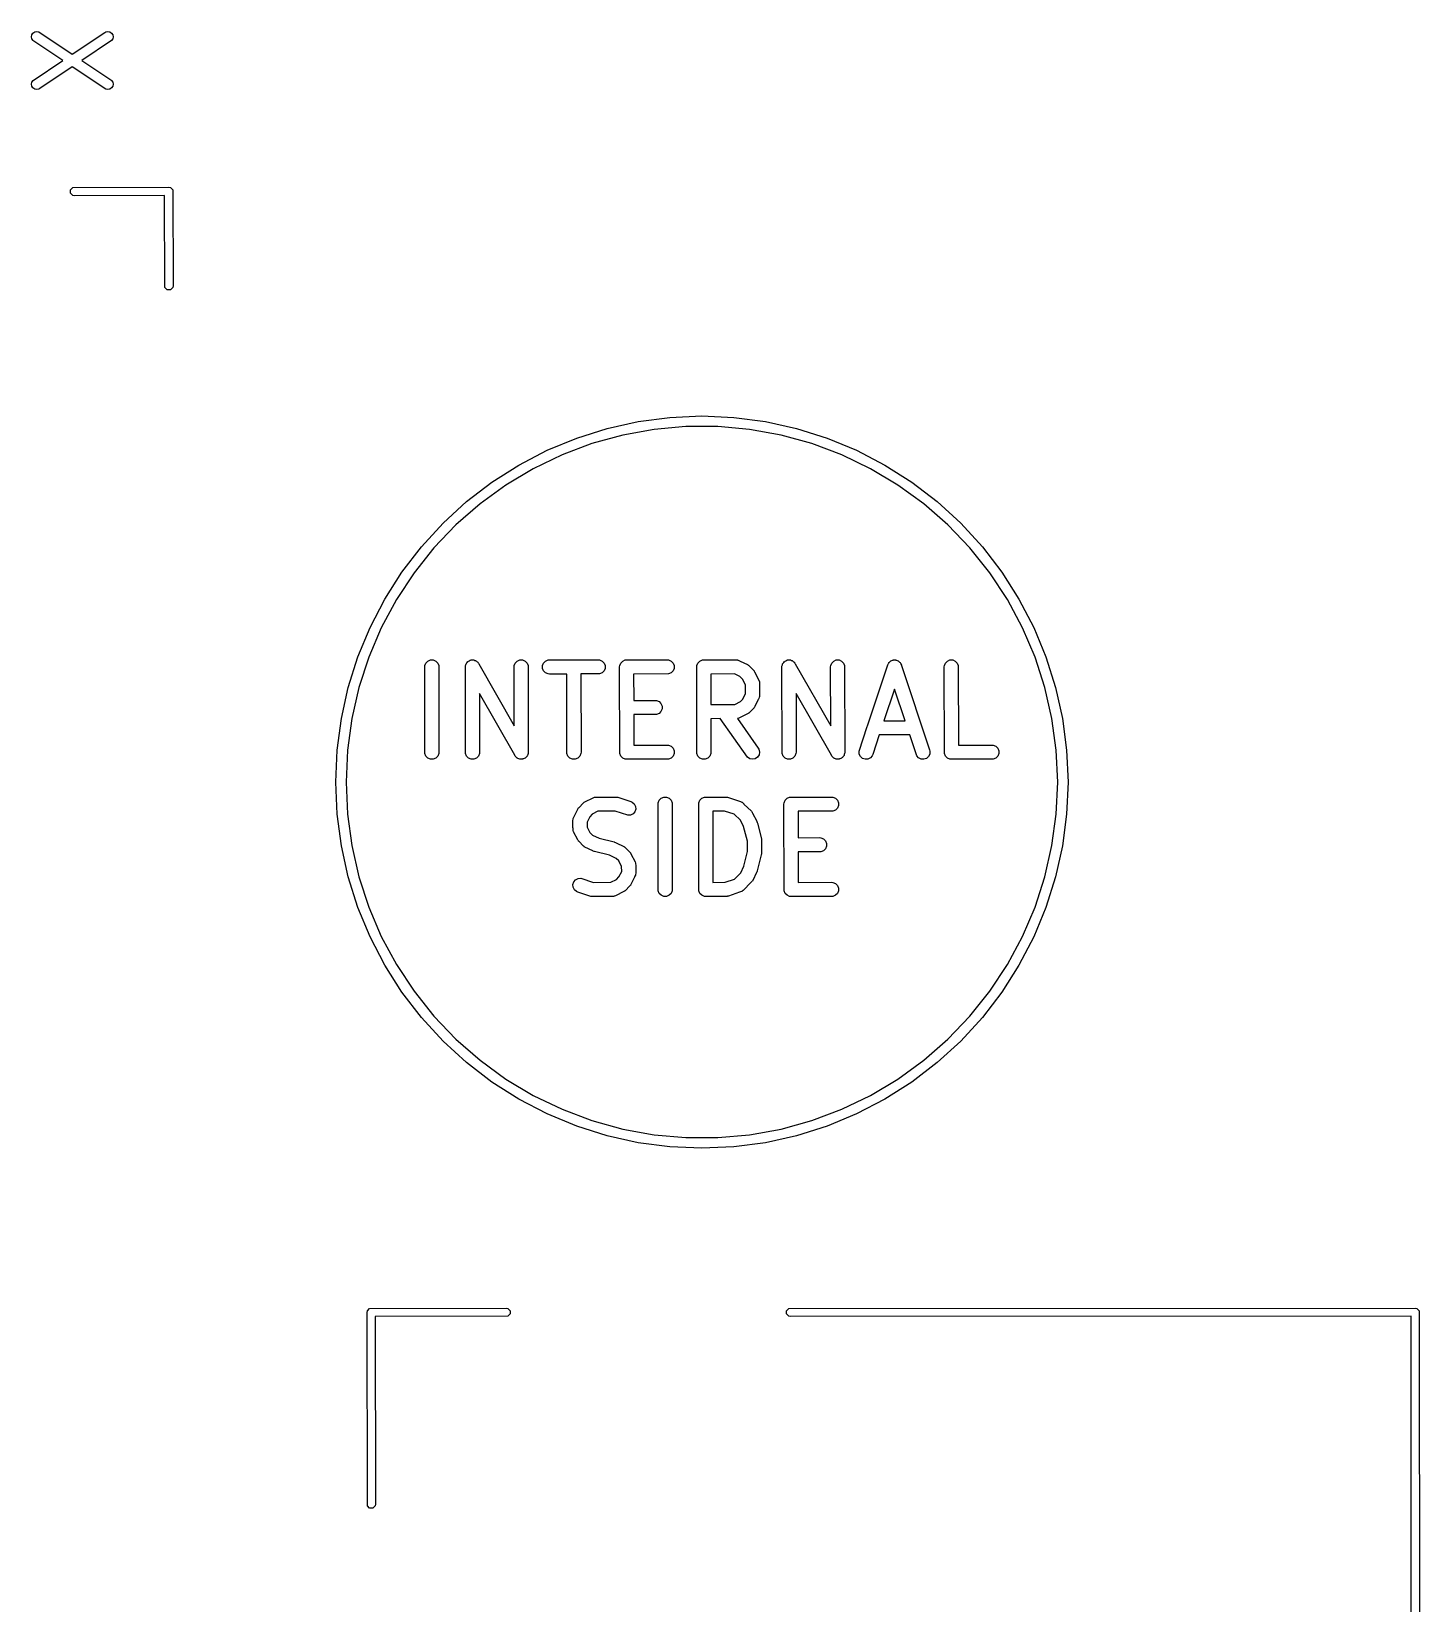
# Model space of a CAD drawing. Extents: x 91.3 to 133.3, y -96.3 to -50.
# Drawn here: x 113.76 to 133.31, y -73.16 to -51.03 of the extents above; entities that cross this region are included whole.
import ezdxf

# ---------------------------------------------------------------- set-up
doc = ezdxf.new("R2010")
doc.units = 0
doc.layers.add('BLACK', color=7, linetype='CONTINUOUS')

msp = doc.modelspace()

# ---------------------------------------------------------------- linework, layer by layer
at = {"layer": 'BLACK', "linetype": 'CONTINUOUS'}
for p, q in [((113.764819, -51.101745), (113.770498, -51.073037)), ((113.770558, -51.130439), (113.764819, -51.101745)), ((113.770498, -51.073037), (113.786731, -51.048688)), ((113.786731, -51.048688), (113.811046, -51.032405)), ((113.811046, -51.032405), (113.83974, -51.026666)), ((113.83974, -51.026666), (113.868448, -51.032345)), ((113.868448, -51.032345), (114.339713, -51.345715)), ((114.339713, -51.345715), (114.798216, -51.039262)), ((114.798216, -51.039262), (114.81119, -51.032345)), ((114.81119, -51.032345), (114.839898, -51.026666)), ((114.839898, -51.026666), (114.868592, -51.032405)), ((114.868592, -51.032405), (114.892907, -51.048688)), ((114.892907, -51.048688), (114.90914, -51.073037)), ((114.914819, -51.101745), (114.90908, -51.130439)), ((114.90914, -51.073037), (114.914819, -51.101745)), ((113.786841, -51.154754), (113.770558, -51.130439)), ((113.798217, -51.16407), (113.786841, -51.154754)), ((114.205894, -51.435157), (113.798217, -51.16407)), ((114.892797, -51.154754), (114.473743, -51.43484)), ((114.90908, -51.130439), (114.892797, -51.154754)), ((113.786841, -51.715244), (114.205894, -51.435157)), ((114.339924, -51.524282), (113.881421, -51.830736)), ((114.81119, -51.837653), (114.339924, -51.524282)), ((114.473743, -51.43484), (114.881421, -51.705928)), ((113.764819, -51.768253), (113.770558, -51.739559)), ((113.770498, -51.796961), (113.764819, -51.768253)), ((113.770558, -51.739559), (113.786841, -51.715244)), ((114.881421, -51.705928), (114.892797, -51.715244)), ((114.892797, -51.715244), (114.90908, -51.739559)), ((114.90908, -51.739559), (114.914819, -51.768253)), ((114.914819, -51.768253), (114.90914, -51.796961)), ((113.786731, -51.82131), (113.770498, -51.796961)), ((113.811046, -51.837593), (113.786731, -51.82131)), ((113.83974, -51.843332), (113.811046, -51.837593)), ((113.868448, -51.837653), (113.83974, -51.843332)), ((113.881421, -51.830736), (113.868448, -51.837653)), ((114.839898, -51.843332), (114.81119, -51.837653)), ((114.868592, -51.837593), (114.839898, -51.843332)), ((114.892907, -51.82131), (114.868592, -51.837593)), ((114.90914, -51.796961), (114.892907, -51.82131)), ((114.314567, -53.257039), (114.347039, -53.224567)), ((114.314567, -53.302961), (114.314567, -53.257039)), ((114.347039, -53.335433), (114.314567, -53.302961)), ((114.347039, -53.224567), (115.7, -53.22)), ((114.37, -53.34), (114.347039, -53.335433)), ((115.640188, -53.335712), (114.37, -53.34)), ((115.644567, -54.632961), (115.640188, -53.335712)), ((115.7, -53.22), (115.722961, -53.224567)), ((115.722961, -53.224567), (115.755433, -53.257039)), ((115.755433, -53.257039), (115.76, -54.61)), ((115.677039, -54.665433), (115.644567, -54.632961)), ((115.722961, -54.665433), (115.677039, -54.665433)), ((115.755433, -54.632961), (115.722961, -54.665433)), ((115.76, -54.61), (115.755433, -54.632961)), ((121.441886, -56.750885), (121.870788, -56.615652)), ((121.870788, -56.615652), (122.309844, -56.518316)), ((122.532485, -56.630297), (122.09016, -56.710567)), ((122.309844, -56.518316), (122.755712, -56.459616)), ((122.980225, -56.59), (122.532485, -56.630297)), ((122.755712, -56.459616), (123.205, -56.44)), ((123.429775, -56.59), (122.980225, -56.59)), ((123.205, -56.44), (123.654288, -56.459616)), ((123.877515, -56.630297), (123.429775, -56.59)), ((123.654288, -56.459616), (124.100156, -56.518316)), ((124.31984, -56.710567), (123.877515, -56.630297)), ((124.100156, -56.518316), (124.539212, -56.615652)), ((124.539212, -56.615652), (124.968114, -56.750885)), ((121.026403, -56.922983), (121.441886, -56.750885)), ((121.656811, -56.830164), (121.235927, -56.988124)), ((122.09016, -56.710567), (121.656811, -56.830164)), ((124.753189, -56.830164), (124.31984, -56.710567)), ((125.174073, -56.988124), (124.753189, -56.830164)), ((124.968114, -56.750885), (125.383597, -56.922983)), ((120.6275, -57.130639), (121.026403, -56.922983)), ((121.235927, -56.988124), (120.830897, -57.183177)), ((125.579103, -57.183177), (125.174073, -56.988124)), ((125.383597, -56.922983), (125.7825, -57.130639)), ((120.248213, -57.372271), (120.6275, -57.130639)), ((120.830897, -57.183177), (120.444981, -57.41375)), ((125.965019, -57.41375), (125.579103, -57.183177)), ((125.7825, -57.130639), (126.161787, -57.372271)), ((119.89143, -57.646041), (120.248213, -57.372271)), ((120.444981, -57.41375), (120.081288, -57.677989)), ((126.328712, -57.677989), (125.965019, -57.41375)), ((126.161787, -57.372271), (126.51857, -57.646041)), ((119.559865, -57.949865), (119.89143, -57.646041)), ((120.081288, -57.677989), (119.742745, -57.973765)), ((126.667255, -57.973765), (126.328712, -57.677989)), ((126.51857, -57.646041), (126.850135, -57.949865)), ((119.256041, -58.28143), (119.559865, -57.949865)), ((119.742745, -57.973765), (119.432078, -58.298697)), ((126.977922, -58.298697), (126.667255, -57.973765)), ((126.850135, -57.949865), (127.153959, -58.28143)), ((118.982271, -58.638213), (119.256041, -58.28143)), ((119.432078, -58.298697), (119.151788, -58.650169)), ((127.258212, -58.650169), (126.977922, -58.298697)), ((127.153959, -58.28143), (127.427729, -58.638213)), ((118.740639, -59.0175), (118.982271, -58.638213)), ((119.151788, -58.650169), (118.904133, -59.025352)), ((127.505867, -59.025352), (127.258212, -58.650169)), ((127.427729, -58.638213), (127.669361, -59.0175)), ((118.532983, -59.416403), (118.740639, -59.0175)), ((118.904133, -59.025352), (118.691105, -59.421223)), ((127.718895, -59.421223), (127.505867, -59.025352)), ((127.669361, -59.0175), (127.877017, -59.416403)), ((118.360885, -59.831886), (118.532983, -59.416403)), ((118.691105, -59.421223), (118.514421, -59.834596)), ((127.895579, -59.834596), (127.718895, -59.421223)), ((127.877017, -59.416403), (128.049115, -59.831886)), ((118.225652, -60.260788), (118.360885, -59.831886)), ((118.514421, -59.834596), (118.375503, -60.262143)), ((119.302857, -59.973776), (119.304778, -59.954267)), ((119.304778, -61.193285), (119.302857, -59.973776)), ((119.304778, -59.954267), (119.31971, -59.918219)), ((119.31971, -59.918219), (119.3473, -59.890629)), ((119.3473, -59.890629), (119.383348, -59.875697)), ((119.383348, -59.875697), (119.422366, -59.875697)), ((119.422366, -59.875697), (119.458414, -59.890629)), ((119.458414, -59.890629), (119.486004, -59.918219)), ((119.486004, -59.918219), (119.500936, -59.954267)), ((119.500936, -59.954267), (119.502857, -61.173776)), ((119.874286, -59.973776), (119.87478, -59.968758)), ((119.876207, -61.193285), (119.874286, -59.973776)), ((119.87453, -59.966791), (119.875224, -59.964244)), ((119.87478, -59.968758), (119.87453, -59.966791)), ((119.875224, -59.964244), (119.876207, -59.954267)), ((119.876207, -59.954267), (119.881298, -59.941976)), ((119.881298, -59.941976), (119.884797, -59.929148)), ((119.884797, -59.929148), (119.888699, -59.924109)), ((119.888699, -59.924109), (119.891139, -59.918219)), ((119.891139, -59.918219), (119.900544, -59.908813)), ((119.900544, -59.908813), (119.908687, -59.898299)), ((119.908687, -59.898299), (119.914221, -59.895136)), ((119.914221, -59.895136), (119.918729, -59.890629)), ((119.918729, -59.890629), (119.931014, -59.88554)), ((119.931014, -59.88554), (119.942564, -59.87894)), ((119.942564, -59.87894), (119.948888, -59.878136)), ((119.948888, -59.878136), (119.954777, -59.875697)), ((119.954777, -59.875697), (119.968078, -59.875697)), ((119.968078, -59.875697), (119.981271, -59.87402)), ((119.981271, -59.87402), (119.98742, -59.875697)), ((119.98742, -59.875697), (119.993795, -59.875697)), ((119.993795, -59.875697), (120.006085, -59.880788)), ((120.006085, -59.880788), (120.018914, -59.884287)), ((120.018914, -59.884287), (120.023952, -59.888189)), ((120.023952, -59.888189), (120.029843, -59.890629)), ((120.029843, -59.890629), (120.039248, -59.900034)), ((120.039248, -59.900034), (120.049763, -59.908177)), ((120.049763, -59.908177), (120.052949, -59.913735)), ((120.052949, -59.913735), (120.057433, -59.918219)), ((120.057433, -59.918219), (120.062417, -59.930251)), ((120.062417, -59.930251), (120.561302, -60.800529)), ((120.56, -59.973776), (120.561921, -59.954267)), ((120.561302, -60.800529), (120.56, -59.973776)), ((120.561921, -59.954267), (120.576853, -59.918219)), ((120.576853, -59.918219), (120.604443, -59.890629)), ((120.604443, -59.890629), (120.640491, -59.875697)), ((120.640491, -59.875697), (120.679509, -59.875697)), ((120.679509, -59.875697), (120.715557, -59.890629)), ((120.715557, -59.890629), (120.743147, -59.918219)), ((120.743147, -59.918219), (120.758079, -59.954267)), ((120.758079, -59.954267), (120.76, -61.173776)), ((120.961921, -59.954267), (120.976853, -59.918219)), ((120.961921, -59.993285), (120.961921, -59.954267)), ((120.976853, -59.918219), (121.004443, -59.890629)), ((121.004443, -59.890629), (121.040491, -59.875697)), ((121.040491, -59.875697), (121.745715, -59.873776)), ((121.745715, -59.873776), (121.765224, -59.875697)), ((121.765224, -59.875697), (121.801272, -59.890629)), ((121.801272, -59.890629), (121.828862, -59.918219)), ((121.828862, -59.918219), (121.843794, -59.954267)), ((121.843794, -59.954267), (121.843794, -59.993285)), ((122.045715, -59.973776), (122.047636, -59.954267)), ((122.047636, -61.193285), (122.045715, -59.973776)), ((122.047636, -59.954267), (122.062568, -59.918219)), ((122.062568, -59.918219), (122.090158, -59.890629)), ((122.090158, -59.890629), (122.126206, -59.875697)), ((122.126206, -59.875697), (122.717143, -59.873776)), ((122.717143, -59.873776), (122.736652, -59.875697)), ((122.736652, -59.875697), (122.7727, -59.890629)), ((122.7727, -59.890629), (122.80029, -59.918219)), ((122.80029, -59.918219), (122.815222, -59.954267)), ((122.815222, -59.954267), (122.815222, -59.993285)), ((123.131429, -59.973776), (123.13335, -59.954267)), ((123.13335, -61.193285), (123.131429, -59.973776)), ((123.13335, -59.954267), (123.148282, -59.918219)), ((123.148282, -59.918219), (123.175872, -59.890629)), ((123.175872, -59.890629), (123.21192, -59.875697)), ((123.21192, -59.875697), (123.688572, -59.873776)), ((123.688572, -59.873776), (123.708081, -59.875697)), ((123.708081, -59.875697), (123.711401, -59.877072)), ((123.711401, -59.877072), (123.714985, -59.877327)), ((123.714985, -59.877327), (123.732659, -59.885877)), ((123.732659, -59.885877), (123.744129, -59.890629)), ((123.744129, -59.890629), (123.745675, -59.892175)), ((123.745675, -59.892175), (123.847579, -59.941477)), ((123.847579, -59.941477), (123.855975, -59.946761)), ((123.855975, -59.946761), (123.858414, -59.947772)), ((123.858414, -59.947772), (123.859989, -59.949288)), ((123.859989, -59.949288), (123.864169, -59.951919)), ((123.864169, -59.951919), (123.87147, -59.960337)), ((123.87147, -59.960337), (123.93071, -60.017351)), ((124.331429, -59.973776), (124.331923, -59.968758)), ((124.33335, -61.193285), (124.331429, -59.973776)), ((124.331673, -59.966791), (124.332367, -59.964244)), ((124.331923, -59.968758), (124.331673, -59.966791)), ((124.332367, -59.964244), (124.33335, -59.954267)), ((124.33335, -59.954267), (124.338441, -59.941976)), ((124.338441, -59.941976), (124.34194, -59.929148)), ((124.34194, -59.929148), (124.345842, -59.924109)), ((124.345842, -59.924109), (124.348282, -59.918219)), ((124.348282, -59.918219), (124.357687, -59.908813)), ((124.357687, -59.908813), (124.36583, -59.898299)), ((124.36583, -59.898299), (124.371364, -59.895136)), ((124.371364, -59.895136), (124.375872, -59.890629)), ((124.375872, -59.890629), (124.388157, -59.88554)), ((124.388157, -59.88554), (124.399707, -59.87894)), ((124.399707, -59.87894), (124.406031, -59.878136)), ((124.406031, -59.878136), (124.41192, -59.875697)), ((124.41192, -59.875697), (124.425221, -59.875697)), ((124.425221, -59.875697), (124.438414, -59.87402)), ((124.438414, -59.87402), (124.444563, -59.875697)), ((124.444563, -59.875697), (124.450938, -59.875697)), ((124.450938, -59.875697), (124.463228, -59.880788)), ((124.463228, -59.880788), (124.476057, -59.884287)), ((124.476057, -59.884287), (124.481095, -59.888189)), ((124.481095, -59.888189), (124.486986, -59.890629)), ((124.486986, -59.890629), (124.496391, -59.900034)), ((124.496391, -59.900034), (124.506906, -59.908177)), ((124.506906, -59.908177), (124.510092, -59.913735)), ((124.510092, -59.913735), (124.514576, -59.918219)), ((124.514576, -59.918219), (124.51956, -59.930251)), ((124.51956, -59.930251), (125.018445, -60.800529)), ((125.017143, -59.973776), (125.019064, -59.954267)), ((125.018445, -60.800529), (125.017143, -59.973776)), ((125.019064, -59.954267), (125.033996, -59.918219)), ((125.033996, -59.918219), (125.061586, -59.890629)), ((125.061586, -59.890629), (125.097634, -59.875697)), ((125.097634, -59.875697), (125.136652, -59.875697)), ((125.136652, -59.875697), (125.1727, -59.890629)), ((125.1727, -59.890629), (125.20029, -59.918219)), ((125.20029, -59.918219), (125.215222, -59.954267)), ((125.215222, -59.954267), (125.217143, -61.173776)), ((125.536443, -60.803941), (125.822275, -59.942153)), ((125.822275, -59.942153), (125.830266, -59.924253)), ((125.830266, -59.924253), (125.834949, -59.918853)), ((125.834949, -59.918853), (125.838144, -59.912464)), ((125.838144, -59.912464), (125.847615, -59.904248)), ((125.847615, -59.904248), (125.855831, -59.894777)), ((125.855831, -59.894777), (125.86222, -59.891582)), ((125.86222, -59.891582), (125.86762, -59.886899)), ((125.86762, -59.886899), (125.879517, -59.882933)), ((125.879517, -59.882933), (125.89073, -59.877327)), ((125.89073, -59.877327), (125.897857, -59.87682)), ((125.897857, -59.87682), (125.904636, -59.874561)), ((125.904636, -59.874561), (125.917143, -59.875449)), ((125.917143, -59.875449), (125.92965, -59.874561)), ((125.92965, -59.874561), (125.936428, -59.87682)), ((125.936428, -59.87682), (125.943556, -59.877327)), ((125.943556, -59.877327), (125.954768, -59.882933)), ((125.954768, -59.882933), (125.966666, -59.886899)), ((125.966666, -59.886899), (125.972065, -59.891582)), ((125.972065, -59.891582), (125.978455, -59.894777)), ((125.978455, -59.894777), (125.986672, -59.904251)), ((125.986672, -59.904251), (125.996142, -59.912465)), ((125.996142, -59.912465), (125.999335, -59.918852)), ((125.999335, -59.918852), (126.00402, -59.924253)), ((126.00402, -59.924253), (126.008046, -59.936272)), ((126.008046, -59.936272), (126.013592, -59.947363)), ((126.013592, -59.947363), (126.014084, -59.954297)), ((126.014084, -59.954297), (126.412011, -61.142153)), ((126.617143, -59.973776), (126.619064, -59.954267)), ((126.619064, -61.193285), (126.617143, -59.973776)), ((126.619064, -59.954267), (126.633996, -59.918219)), ((126.633996, -59.918219), (126.661586, -59.890629)), ((126.661586, -59.890629), (126.697634, -59.875697)), ((126.697634, -59.875697), (126.736652, -59.875697)), ((126.736652, -59.875697), (126.7727, -59.890629)), ((126.7727, -59.890629), (126.80029, -59.918219)), ((126.80029, -59.918219), (126.815222, -59.954267)), ((126.815222, -59.954267), (126.816987, -61.075309)), ((128.034497, -60.262143), (127.895579, -59.834596)), ((128.049115, -59.831886), (128.184348, -60.260788)), ((120.976853, -60.029333), (120.961921, -59.993285)), ((121.004443, -60.056923), (120.976853, -60.029333)), ((121.040491, -60.071855), (121.004443, -60.056923)), ((121.06, -60.073776), (121.040491, -60.071855)), ((121.303013, -60.073114), (121.06, -60.073776)), ((121.304778, -61.193285), (121.303013, -60.073114)), ((121.765224, -60.071855), (121.501122, -60.072574)), ((121.501122, -60.072574), (121.502857, -61.173776)), ((121.801272, -60.056923), (121.765224, -60.071855)), ((121.828862, -60.029333), (121.801272, -60.056923)), ((121.843794, -59.993285), (121.828862, -60.029333)), ((122.736652, -60.071855), (122.243981, -60.073456)), ((122.243981, -60.073456), (122.244569, -60.446583)), ((122.7727, -60.056923), (122.736652, -60.071855)), ((122.80029, -60.029333), (122.7727, -60.056923)), ((122.815222, -59.993285), (122.80029, -60.029333)), ((123.662083, -60.07204), (123.329695, -60.073379)), ((123.329695, -60.073379), (123.330373, -60.503791)), ((123.741144, -60.110289), (123.662083, -60.07204)), ((123.776526, -60.144342), (123.741144, -60.110289)), ((123.817354, -60.223404), (123.776526, -60.144342)), ((123.93071, -60.017351), (123.937002, -60.025017)), ((123.937002, -60.025017), (123.939, -60.02675)), ((123.939, -60.02675), (123.939976, -60.028641)), ((123.939976, -60.028641), (123.943147, -60.032504)), ((123.943147, -60.032504), (123.94791, -60.044004)), ((123.94791, -60.044004), (124.006586, -60.157627)), ((124.006586, -60.157627), (124.013592, -60.175935)), ((124.013592, -60.175935), (124.013846, -60.179518)), ((124.013846, -60.179518), (124.015222, -60.182839)), ((124.015222, -60.182839), (124.015409, -60.201515)), ((124.015409, -60.201515), (124.016358, -60.214856)), ((118.128316, -60.699844), (118.225652, -60.260788)), ((118.375503, -60.262143), (118.275468, -60.700422)), ((120.571868, -61.2173), (120.072983, -60.347022)), ((120.072983, -60.347022), (120.074286, -61.173776)), ((123.780627, -60.426351), (123.818606, -60.347849)), ((123.818606, -60.347849), (123.817354, -60.223404)), ((124.00504, -60.417865), (124.00029, -60.429333)), ((124.013592, -60.400189), (124.00504, -60.417865)), ((124.013846, -60.396605), (124.013592, -60.400189)), ((124.015222, -60.393285), (124.013846, -60.396605)), ((124.017143, -60.373776), (124.015222, -60.393285)), ((124.016358, -60.214856), (124.015567, -60.217225)), ((124.015567, -60.217225), (124.017143, -60.373776)), ((125.029011, -61.2173), (124.530126, -60.347022)), ((124.530126, -60.347022), (124.531429, -61.173776)), ((125.916614, -60.287013), (125.768915, -60.732329)), ((126.06547, -60.731365), (125.916614, -60.287013)), ((128.134532, -60.700422), (128.034497, -60.262143)), ((128.184348, -60.260788), (128.281684, -60.699844)), ((122.244569, -60.446583), (122.545715, -60.445205)), ((122.565224, -60.643284), (122.244881, -60.64475)), ((122.244881, -60.64475), (122.245559, -61.075309)), ((122.545715, -60.445205), (122.565224, -60.447126)), ((122.565224, -60.447126), (122.601272, -60.462058)), ((122.601272, -60.628352), (122.565224, -60.643284)), ((122.601272, -60.462058), (122.628862, -60.489648)), ((122.628862, -60.600762), (122.601272, -60.628352)), ((122.628862, -60.489648), (122.643794, -60.525696)), ((122.643794, -60.564714), (122.628862, -60.600762)), ((122.643794, -60.525696), (122.643794, -60.564714)), ((123.330373, -60.503791), (123.511864, -60.50306)), ((123.511864, -60.50306), (123.514975, -60.502371)), ((123.514975, -60.502371), (123.518723, -60.503032)), ((123.518723, -60.503032), (123.667762, -60.502431)), ((123.667762, -60.502431), (123.746578, -60.46173)), ((123.846915, -60.633114), (123.733294, -60.691791)), ((123.746578, -60.46173), (123.780627, -60.426351)), ((123.858414, -60.628352), (123.846915, -60.633114)), ((123.862276, -60.625182), (123.858414, -60.628352)), ((123.864169, -60.624205), (123.862276, -60.625182)), ((123.865901, -60.622207), (123.864169, -60.624205)), ((123.873568, -60.615916), (123.865901, -60.622207)), ((123.930588, -60.556668), (123.873568, -60.615916)), ((123.939, -60.549374), (123.930588, -60.556668)), ((123.941628, -60.545197), (123.939, -60.549374)), ((123.943147, -60.54362), (123.941628, -60.545197)), ((123.944157, -60.541179), (123.943147, -60.54362)), ((123.949443, -60.532783), (123.944157, -60.541179)), ((123.998744, -60.430878), (123.949443, -60.532783)), ((124.00029, -60.429333), (123.998744, -60.430878)), ((118.069616, -61.145712), (118.128316, -60.699844)), ((118.275468, -60.700422), (118.215124, -61.145903)), ((123.464586, -60.701408), (123.330685, -60.701947)), ((123.330685, -60.701947), (123.331429, -61.173776)), ((123.847981, -61.246003), (123.464586, -60.701408)), ((123.708081, -60.700427), (123.706205, -60.700434)), ((123.706205, -60.700434), (123.999066, -61.11643)), ((123.711401, -60.699051), (123.708081, -60.700427)), ((123.714985, -60.698797), (123.711401, -60.699051)), ((123.733294, -60.691791), (123.714985, -60.698797)), ((125.417928, -61.161269), (125.53335, -60.813268)), ((125.53335, -60.81141), (125.536443, -60.803941)), ((125.53335, -60.813268), (125.53335, -60.81141)), ((125.768915, -60.732329), (126.06547, -60.731365)), ((128.194876, -61.145903), (128.134532, -60.700422)), ((128.281684, -60.699844), (128.340384, -61.145712)), ((122.245559, -61.075309), (122.717143, -61.073776)), ((122.717143, -61.073776), (122.736652, -61.075697)), ((122.736652, -61.075697), (122.7727, -61.090629)), ((125.703125, -60.930685), (125.612011, -61.205399)), ((126.131775, -60.929292), (125.703125, -60.930685)), ((126.230266, -61.223299), (126.131775, -60.929292)), ((126.816987, -61.075309), (127.288571, -61.073776)), ((127.288571, -61.073776), (127.30808, -61.075697)), ((127.30808, -61.075697), (127.344128, -61.090629)), ((118.05, -61.595), (118.069616, -61.145712)), ((118.215124, -61.145903), (118.194955, -61.595)), ((119.31971, -61.229333), (119.304778, -61.193285)), ((119.3473, -61.256923), (119.31971, -61.229333)), ((119.383348, -61.271855), (119.3473, -61.256923)), ((119.422366, -61.271855), (119.383348, -61.271855)), ((119.458414, -61.256923), (119.422366, -61.271855)), ((119.486004, -61.229333), (119.458414, -61.256923)), ((119.500936, -61.193285), (119.486004, -61.229333)), ((119.502857, -61.173776), (119.500936, -61.193285)), ((119.891139, -61.229333), (119.876207, -61.193285)), ((119.918729, -61.256923), (119.891139, -61.229333)), ((119.954777, -61.271855), (119.918729, -61.256923)), ((119.993795, -61.271855), (119.954777, -61.271855)), ((120.029843, -61.256923), (119.993795, -61.271855)), ((120.057433, -61.229333), (120.029843, -61.256923)), ((120.072365, -61.193285), (120.057433, -61.229333)), ((120.074286, -61.173776), (120.072365, -61.193285)), ((120.576853, -61.229333), (120.571868, -61.2173)), ((120.581336, -61.233816), (120.576853, -61.229333)), ((120.584523, -61.239375), (120.581336, -61.233816)), ((120.595037, -61.247517), (120.584523, -61.239375)), ((120.604443, -61.256923), (120.595037, -61.247517)), ((120.610333, -61.259362), (120.604443, -61.256923)), ((120.615372, -61.263265), (120.610333, -61.259362)), ((120.6282, -61.266763), (120.615372, -61.263265)), ((120.640491, -61.271855), (120.6282, -61.266763)), ((120.646866, -61.271855), (120.640491, -61.271855)), ((120.653015, -61.273532), (120.646866, -61.271855)), ((120.666206, -61.271855), (120.653015, -61.273532)), ((120.679509, -61.271855), (120.666206, -61.271855)), ((120.6854, -61.269414), (120.679509, -61.271855)), ((120.691722, -61.268611), (120.6854, -61.269414)), ((120.703267, -61.262013), (120.691722, -61.268611)), ((120.715557, -61.256923), (120.703267, -61.262013)), ((120.720064, -61.252415), (120.715557, -61.256923)), ((120.725599, -61.249253), (120.720064, -61.252415)), ((120.733741, -61.238738), (120.725599, -61.249253)), ((120.743147, -61.229333), (120.733741, -61.238738)), ((120.745586, -61.223442), (120.743147, -61.229333)), ((120.749489, -61.218404), (120.745586, -61.223442)), ((120.752987, -61.205576), (120.749489, -61.218404)), ((120.758079, -61.193285), (120.752987, -61.205576)), ((120.759061, -61.183305), (120.758079, -61.193285)), ((120.759756, -61.18076), (120.759061, -61.183305)), ((120.76, -61.173776), (120.759505, -61.178793)), ((120.759505, -61.178793), (120.759756, -61.18076)), ((121.31971, -61.229333), (121.304778, -61.193285)), ((121.3473, -61.256923), (121.31971, -61.229333)), ((121.383348, -61.271855), (121.3473, -61.256923)), ((121.422366, -61.271855), (121.383348, -61.271855)), ((121.458414, -61.256923), (121.422366, -61.271855)), ((121.486004, -61.229333), (121.458414, -61.256923)), ((121.500936, -61.193285), (121.486004, -61.229333)), ((121.502857, -61.173776), (121.500936, -61.193285)), ((122.062568, -61.229333), (122.047636, -61.193285)), ((122.090158, -61.256923), (122.062568, -61.229333)), ((122.126206, -61.271855), (122.090158, -61.256923)), ((122.145715, -61.273776), (122.126206, -61.271855)), ((122.736652, -61.271855), (122.145715, -61.273776)), ((122.7727, -61.256923), (122.736652, -61.271855)), ((122.7727, -61.090629), (122.80029, -61.118219)), ((122.80029, -61.229333), (122.7727, -61.256923)), ((122.80029, -61.118219), (122.815222, -61.154267)), ((122.815222, -61.193285), (122.80029, -61.229333)), ((122.815222, -61.154267), (122.815222, -61.193285)), ((123.148282, -61.229333), (123.13335, -61.193285)), ((123.175872, -61.256923), (123.148282, -61.229333)), ((123.21192, -61.271855), (123.175872, -61.256923)), ((123.250938, -61.271855), (123.21192, -61.271855)), ((123.286986, -61.256923), (123.250938, -61.271855)), ((123.314576, -61.229333), (123.286986, -61.256923)), ((123.329508, -61.193285), (123.314576, -61.229333)), ((123.331429, -61.173776), (123.329508, -61.193285)), ((123.880886, -61.266972), (123.847981, -61.246003)), ((123.919311, -61.273753), (123.880886, -61.266972)), ((123.957405, -61.265313), (123.919311, -61.273753)), ((123.98937, -61.242938), (123.957405, -61.265313)), ((124.010339, -61.210033), (123.98937, -61.242938)), ((123.999066, -61.11643), (124.00868, -61.133514)), ((124.00868, -61.133514), (124.01712, -61.171608)), ((124.01712, -61.171608), (124.010339, -61.210033)), ((124.348282, -61.229333), (124.33335, -61.193285)), ((124.375872, -61.256923), (124.348282, -61.229333)), ((124.41192, -61.271855), (124.375872, -61.256923)), ((124.450938, -61.271855), (124.41192, -61.271855)), ((124.486986, -61.256923), (124.450938, -61.271855)), ((124.514576, -61.229333), (124.486986, -61.256923)), ((124.529508, -61.193285), (124.514576, -61.229333)), ((124.531429, -61.173776), (124.529508, -61.193285)), ((125.033996, -61.229333), (125.029011, -61.2173)), ((125.038479, -61.233816), (125.033996, -61.229333)), ((125.041666, -61.239375), (125.038479, -61.233816)), ((125.05218, -61.247517), (125.041666, -61.239375)), ((125.061586, -61.256923), (125.05218, -61.247517)), ((125.067476, -61.259362), (125.061586, -61.256923)), ((125.072515, -61.263265), (125.067476, -61.259362)), ((125.085343, -61.266763), (125.072515, -61.263265)), ((125.097634, -61.271855), (125.085343, -61.266763)), ((125.104009, -61.271855), (125.097634, -61.271855)), ((125.110158, -61.273532), (125.104009, -61.271855)), ((125.123349, -61.271855), (125.110158, -61.273532)), ((125.136652, -61.271855), (125.123349, -61.271855)), ((125.142543, -61.269414), (125.136652, -61.271855)), ((125.148865, -61.268611), (125.142543, -61.269414)), ((125.16041, -61.262013), (125.148865, -61.268611)), ((125.1727, -61.256923), (125.16041, -61.262013)), ((125.177207, -61.252415), (125.1727, -61.256923)), ((125.182742, -61.249253), (125.177207, -61.252415)), ((125.190884, -61.238738), (125.182742, -61.249253)), ((125.20029, -61.229333), (125.190884, -61.238738)), ((125.202729, -61.223442), (125.20029, -61.229333)), ((125.206632, -61.218404), (125.202729, -61.223442)), ((125.21013, -61.205576), (125.206632, -61.218404)), ((125.215222, -61.193285), (125.21013, -61.205576)), ((125.216204, -61.183305), (125.215222, -61.193285)), ((125.216899, -61.18076), (125.216204, -61.183305)), ((125.217143, -61.173776), (125.216648, -61.178793)), ((125.216648, -61.178793), (125.216899, -61.18076)), ((125.420694, -61.200189), (125.417928, -61.161269)), ((125.438144, -61.235088), (125.420694, -61.200189)), ((125.46762, -61.260653), (125.438144, -61.235088)), ((125.504636, -61.272991), (125.46762, -61.260653)), ((125.543556, -61.270225), (125.504636, -61.272991)), ((125.578455, -61.252775), (125.543556, -61.270225)), ((125.60402, -61.223299), (125.578455, -61.252775)), ((125.612011, -61.205399), (125.60402, -61.223299)), ((126.255831, -61.252775), (126.230266, -61.223299)), ((126.29073, -61.270225), (126.255831, -61.252775)), ((126.32965, -61.272991), (126.29073, -61.270225)), ((126.366666, -61.260653), (126.32965, -61.272991)), ((126.396142, -61.235087), (126.366666, -61.260653)), ((126.413592, -61.200189), (126.396142, -61.235087)), ((126.412011, -61.142153), (126.416358, -61.161268)), ((126.416358, -61.161268), (126.413592, -61.200189)), ((126.633996, -61.229333), (126.619064, -61.193285)), ((126.661586, -61.256923), (126.633996, -61.229333)), ((126.697634, -61.271855), (126.661586, -61.256923)), ((126.717143, -61.273776), (126.697634, -61.271855)), ((127.30808, -61.271855), (126.717143, -61.273776)), ((127.344128, -61.256923), (127.30808, -61.271855)), ((127.344128, -61.090629), (127.371718, -61.118219)), ((127.371718, -61.229333), (127.344128, -61.256923)), ((127.371718, -61.118219), (127.38665, -61.154267)), ((127.38665, -61.193285), (127.371718, -61.229333)), ((127.38665, -61.154267), (127.38665, -61.193285)), ((128.215045, -61.595), (128.194876, -61.145903)), ((128.340384, -61.145712), (128.36, -61.595)), ((118.069616, -62.044288), (118.05, -61.595)), ((118.194955, -61.595), (118.215124, -62.044097)), ((128.194876, -62.044097), (128.215045, -61.595)), ((128.36, -61.595), (128.340384, -62.044288)), ((121.456271, -61.975272), (121.461557, -61.966873)), ((121.461557, -61.966873), (121.462567, -61.964437)), ((121.462567, -61.964437), (121.464082, -61.962862)), ((121.464082, -61.962862), (121.466714, -61.958682)), ((121.466714, -61.958682), (121.475131, -61.951382)), ((121.475131, -61.951382), (121.532146, -61.892141)), ((121.532146, -61.892141), (121.539812, -61.885848)), ((121.539812, -61.885848), (121.541545, -61.883851)), ((121.541545, -61.883851), (121.543436, -61.882874)), ((121.543436, -61.882874), (121.547299, -61.879704)), ((121.547299, -61.879704), (121.558798, -61.874941)), ((121.558798, -61.874941), (121.672421, -61.816265)), ((121.672421, -61.816265), (121.690729, -61.809259)), ((121.690729, -61.809259), (121.694312, -61.809004)), ((121.694312, -61.809004), (121.697633, -61.807629)), ((121.697633, -61.807629), (121.715222, -61.807518)), ((121.715222, -61.807518), (121.729649, -61.806493)), ((121.729649, -61.806493), (121.7324, -61.80741)), ((121.7324, -61.80741), (122.002857, -61.805708)), ((122.002857, -61.805708), (122.01273, -61.80668)), ((122.01273, -61.80668), (122.015365, -61.806493)), ((122.015365, -61.806493), (122.017356, -61.807135)), ((122.017356, -61.807135), (122.022366, -61.807629)), ((122.022366, -61.807629), (122.03464, -61.812713)), ((122.03464, -61.812713), (122.205908, -61.867983)), ((122.205908, -61.867983), (122.223808, -61.875974)), ((122.223808, -61.875974), (122.253284, -61.90154)), ((122.253284, -61.90154), (122.270734, -61.936439)), ((122.270734, -61.936439), (122.2735, -61.975359)), ((122.588571, -61.905708), (122.590492, -61.886199)), ((122.590492, -63.125217), (122.588571, -61.905708)), ((122.590492, -61.886199), (122.605424, -61.850151)), ((122.605424, -61.850151), (122.633014, -61.822561)), ((122.633014, -61.822561), (122.669062, -61.807629)), ((122.669062, -61.807629), (122.70808, -61.807629)), ((122.70808, -61.807629), (122.744128, -61.822561)), ((122.744128, -61.822561), (122.771718, -61.850151)), ((122.771718, -61.850151), (122.78665, -61.886199)), ((122.78665, -61.886199), (122.788571, -63.105708)), ((123.16, -61.905708), (123.161921, -61.886199)), ((123.161921, -63.125217), (123.16, -61.905708)), ((123.161921, -61.886199), (123.176853, -61.850151)), ((123.176853, -61.850151), (123.204443, -61.822561)), ((123.204443, -61.822561), (123.240491, -61.807629)), ((123.240491, -61.807629), (123.545714, -61.805708)), ((123.545714, -61.805708), (123.555587, -61.80668)), ((123.555587, -61.80668), (123.558221, -61.806493)), ((123.558221, -61.806493), (123.560212, -61.807135)), ((123.560212, -61.807135), (123.565223, -61.807629)), ((123.565223, -61.807629), (123.5775, -61.812714)), ((123.5775, -61.812714), (123.748766, -61.867983)), ((123.748766, -61.867983), (123.766666, -61.875974)), ((123.766666, -61.875974), (123.769381, -61.878328)), ((123.769381, -61.878328), (123.772701, -61.879704)), ((123.772701, -61.879704), (123.786166, -61.892887)), ((123.786166, -61.892887), (123.796142, -61.901539)), ((123.796142, -61.901539), (123.797233, -61.903721)), ((123.797233, -61.903721), (123.902139, -62.006427)), ((124.36, -61.905708), (124.361921, -61.886199)), ((124.361921, -63.125217), (124.36, -61.905708)), ((124.361921, -61.886199), (124.376853, -61.850151)), ((124.376853, -61.850151), (124.404443, -61.822561)), ((124.404443, -61.822561), (124.440491, -61.807629)), ((124.440491, -61.807629), (125.031428, -61.805708)), ((125.031428, -61.805708), (125.050937, -61.807629)), ((125.050937, -61.807629), (125.086985, -61.822561)), ((125.086985, -61.822561), (125.114575, -61.850151)), ((125.114575, -61.961265), (125.086985, -61.988855)), ((125.114575, -61.850151), (125.129507, -61.886199)), ((125.129507, -61.925217), (125.114575, -61.961265)), ((125.129507, -61.886199), (125.129507, -61.925217)), ((118.128316, -62.490156), (118.069616, -62.044288)), ((118.215124, -62.044097), (118.275468, -62.489578)), ((121.388571, -62.13428), (121.390492, -62.114771)), ((121.390004, -62.234113), (121.388571, -62.13428)), ((121.390492, -62.114771), (121.391867, -62.11145)), ((121.391867, -62.11145), (121.392122, -62.107867)), ((121.392122, -62.107867), (121.400674, -62.090189)), ((121.400674, -62.090189), (121.405424, -62.078723)), ((121.405424, -62.078723), (121.406969, -62.077177)), ((121.406969, -62.077177), (121.456271, -61.975272)), ((121.625084, -62.081706), (121.587296, -62.159813)), ((121.587296, -62.159813), (121.588266, -62.227328)), ((121.659136, -62.046325), (121.625084, -62.081706)), ((121.738043, -62.005576), (121.659136, -62.046325)), ((121.981971, -62.004041), (121.738043, -62.005576)), ((122.161777, -62.062066), (121.981971, -62.004041)), ((122.200697, -62.0593), (122.161777, -62.062066)), ((122.235596, -62.04185), (122.200697, -62.0593)), ((122.261161, -62.012374), (122.235596, -62.04185)), ((122.2735, -61.975359), (122.261161, -62.012374)), ((123.524829, -62.004041), (123.358266, -62.005089)), ((123.358266, -62.005089), (123.359844, -63.006877)), ((123.661245, -62.048063), (123.524829, -62.004041)), ((123.74747, -62.132479), (123.661245, -62.048063)), ((123.792678, -62.220023), (123.74747, -62.132479)), ((123.902139, -62.006427), (123.908429, -62.014091)), ((123.908429, -62.014091), (123.910428, -62.015825)), ((123.910428, -62.015825), (123.911405, -62.017718)), ((123.911405, -62.017718), (123.914575, -62.02158)), ((123.914575, -62.02158), (123.919338, -62.033079)), ((123.919338, -62.033079), (123.978014, -62.146702)), ((123.978014, -62.146702), (123.978559, -62.148128)), ((123.978559, -62.148128), (123.97899, -62.148709)), ((123.97899, -62.148709), (123.97942, -62.150377)), ((123.97942, -62.150377), (123.98502, -62.16501)), ((123.98502, -62.16501), (123.985713, -62.174767)), ((123.985713, -62.174767), (124.042728, -62.395741)), ((125.050937, -62.003787), (124.558266, -62.005388)), ((124.558266, -62.005388), (124.558854, -62.378515)), ((125.086985, -61.988855), (125.050937, -62.003787)), ((128.134532, -62.489578), (128.194876, -62.044097)), ((128.340384, -62.044288), (128.281684, -62.490156)), ((121.389356, -62.236059), (121.390004, -62.234113)), ((121.390203, -62.247984), (121.389356, -62.236059)), ((121.390492, -62.268075), (121.390203, -62.247984)), ((121.391867, -62.271395), (121.390492, -62.268075)), ((121.392122, -62.274979), (121.391867, -62.271395)), ((121.399128, -62.293288), (121.392122, -62.274979)), ((121.457804, -62.406909), (121.399128, -62.293288)), ((121.462567, -62.418408), (121.457804, -62.406909)), ((121.588266, -62.227328), (121.629188, -62.306572)), ((121.629188, -62.306572), (121.664568, -62.340622)), ((121.664568, -62.340622), (121.758584, -62.386108)), ((121.758584, -62.386108), (121.969968, -62.437266)), ((123.845772, -62.425801), (123.792678, -62.220023)), ((124.042728, -62.395741), (124.043227, -62.39912)), ((124.043227, -62.39912), (124.043793, -62.400485)), ((124.043793, -62.400485), (124.043819, -62.403121)), ((124.043819, -62.403121), (124.045596, -62.415133)), ((124.045596, -62.415133), (124.044045, -62.425554)), ((124.558854, -62.378515), (124.86, -62.377137)), ((124.86, -62.377137), (124.879509, -62.379058)), ((124.879509, -62.379058), (124.915557, -62.39399)), ((124.915557, -62.39399), (124.943147, -62.42158)), ((118.225652, -62.929212), (118.128316, -62.490156)), ((118.275468, -62.489578), (118.375503, -62.927857)), ((121.465736, -62.42227), (121.462567, -62.418408)), ((121.466714, -62.424163), (121.465736, -62.42227)), ((121.468711, -62.425895), (121.466714, -62.424163)), ((121.475003, -62.433562), (121.468711, -62.425895)), ((121.53425, -62.490582), (121.475003, -62.433562)), ((121.541545, -62.498994), (121.53425, -62.490582)), ((121.545722, -62.501623), (121.541545, -62.498994)), ((121.547299, -62.503141), (121.545722, -62.501623)), ((121.549737, -62.504151), (121.547299, -62.503141)), ((121.558135, -62.509437), (121.549737, -62.504151)), ((121.667208, -62.562206), (121.558135, -62.509437)), ((121.674428, -62.567556), (121.667208, -62.562206)), ((121.689098, -62.572797), (121.674428, -62.567556)), ((121.690729, -62.573586), (121.689098, -62.572797)), ((121.691449, -62.573637), (121.690729, -62.573586)), ((121.692888, -62.574151), (121.691449, -62.573637)), ((121.904269, -62.625308), (121.692888, -62.574151)), ((121.998288, -62.670794), (121.904269, -62.625308)), ((121.969968, -62.437266), (121.971406, -62.437779)), ((121.971406, -62.437779), (121.972127, -62.437831)), ((121.972127, -62.437831), (121.973756, -62.438619)), ((121.973756, -62.438619), (121.988429, -62.443861)), ((121.988429, -62.443861), (121.995649, -62.449211)), ((121.995649, -62.449211), (122.104722, -62.50198)), ((122.104722, -62.50198), (122.113119, -62.507265)), ((122.113119, -62.507265), (122.115558, -62.508276)), ((122.115558, -62.508276), (122.117134, -62.509793)), ((122.117134, -62.509793), (122.121312, -62.512423)), ((122.121312, -62.512423), (122.128607, -62.520835)), ((122.128607, -62.520835), (122.187854, -62.577856)), ((122.187854, -62.577856), (122.194145, -62.585522)), ((122.194145, -62.585522), (122.196142, -62.587254)), ((122.196142, -62.587254), (122.197119, -62.589146)), ((122.197119, -62.589146), (122.20029, -62.59301)), ((122.20029, -62.59301), (122.205053, -62.60451)), ((122.205053, -62.60451), (122.263728, -62.71813)), ((123.797543, -62.778547), (123.847254, -62.57314)), ((123.847254, -62.57314), (123.845772, -62.425801)), ((124.039602, -62.621047), (123.985585, -62.844248)), ((124.043793, -62.610932), (124.039602, -62.621047)), ((124.044987, -62.598796), (124.043793, -62.610932)), ((124.044045, -62.425554), (124.045714, -62.591423)), ((124.045596, -62.596284), (124.044987, -62.598796)), ((124.045714, -62.591423), (124.045378, -62.594825)), ((124.045378, -62.594825), (124.045596, -62.596284)), ((124.879509, -62.575216), (124.559166, -62.576682)), ((124.559166, -62.576682), (124.559844, -63.007241)), ((124.915557, -62.560284), (124.879509, -62.575216)), ((124.943147, -62.532694), (124.915557, -62.560284)), ((124.943147, -62.42158), (124.958079, -62.457628)), ((124.958079, -62.496646), (124.943147, -62.532694)), ((124.958079, -62.457628), (124.958079, -62.496646)), ((128.034497, -62.927857), (128.134532, -62.489578)), ((128.281684, -62.490156), (128.184348, -62.929212)), ((122.033666, -62.704844), (121.998288, -62.670794)), ((122.074589, -62.784088), (122.033666, -62.704844)), ((122.037769, -62.929712), (122.075559, -62.851602)), ((122.075559, -62.851602), (122.074589, -62.784088)), ((122.263728, -62.71813), (122.270734, -62.736438)), ((122.270734, -62.736438), (122.270988, -62.740021)), ((122.270988, -62.740021), (122.272364, -62.743342)), ((122.272364, -62.743342), (122.272652, -62.763432)), ((122.272652, -62.763432), (122.2735, -62.775358)), ((122.2735, -62.775358), (122.272851, -62.777303)), ((122.272851, -62.777303), (122.274285, -62.877137)), ((123.752201, -62.872267), (123.797543, -62.778547)), ((123.984231, -62.848037), (123.97899, -62.862708)), ((123.98502, -62.846407), (123.984231, -62.848037)), ((123.985071, -62.845686), (123.98502, -62.846407)), ((123.985585, -62.844248), (123.985071, -62.845686)), ((118.360885, -63.358114), (118.225652, -62.929212)), ((118.375503, -62.927857), (118.514421, -63.355404)), ((121.389356, -63.036059), (121.401694, -62.999043)), ((121.392122, -63.074979), (121.389356, -63.036059)), ((121.409572, -63.109878), (121.392122, -63.074979)), ((121.401694, -62.999043), (121.427259, -62.969567)), ((121.427259, -62.969567), (121.462158, -62.952117)), ((121.462158, -62.952117), (121.501078, -62.949351)), ((121.501078, -62.949351), (121.680884, -63.007374)), ((121.680884, -63.007374), (121.924814, -63.005839)), ((121.924814, -63.005839), (122.003719, -62.965092)), ((122.003719, -62.965092), (122.037769, -62.929712)), ((122.187725, -63.060033), (122.130711, -63.119276)), ((122.196142, -63.052735), (122.187725, -63.060033)), ((122.198772, -63.048555), (122.196142, -63.052735)), ((122.20029, -63.046979), (122.198772, -63.048555)), ((122.2013, -63.04454), (122.20029, -63.046979)), ((122.206585, -63.036144), (122.2013, -63.04454)), ((122.255886, -62.934239), (122.206585, -63.036144)), ((122.257432, -62.932694), (122.255886, -62.934239)), ((122.262182, -62.921226), (122.257432, -62.932694)), ((122.270734, -62.90355), (122.262182, -62.921226)), ((122.270988, -62.899966), (122.270734, -62.90355)), ((122.272364, -62.896646), (122.270988, -62.899966)), ((122.274285, -62.877137), (122.272364, -62.896646)), ((123.359844, -63.006877), (123.534124, -63.00578)), ((123.534124, -63.00578), (123.665859, -62.96046)), ((123.665859, -62.96046), (123.752201, -62.872267)), ((123.900576, -63.004135), (123.787854, -63.119276)), ((123.910428, -62.995592), (123.900576, -63.004135)), ((123.913105, -62.991337), (123.910428, -62.995592)), ((123.914575, -62.989837), (123.913105, -62.991337)), ((123.915584, -62.987399), (123.914575, -62.989837)), ((123.920871, -62.979001), (123.915584, -62.987399)), ((123.97364, -62.869927), (123.920871, -62.979001)), ((123.97899, -62.862708), (123.97364, -62.869927)), ((124.559844, -63.007241), (125.031428, -63.005708)), ((125.031428, -63.005708), (125.050937, -63.007629)), ((125.050937, -63.007629), (125.086985, -63.022561)), ((125.086985, -63.022561), (125.114575, -63.050151)), ((125.114575, -63.050151), (125.129507, -63.086199)), ((127.895579, -63.355404), (128.034497, -62.927857)), ((128.184348, -62.929212), (128.049115, -63.358114)), ((121.439048, -63.135443), (121.409572, -63.109878)), ((121.456949, -63.143434), (121.439048, -63.135443)), ((121.628214, -63.198701), (121.456949, -63.143434)), ((121.640491, -63.203787), (121.628214, -63.198701)), ((121.645501, -63.20428), (121.640491, -63.203787)), ((121.647493, -63.204923), (121.645501, -63.20428)), ((121.650126, -63.204735), (121.647493, -63.204923)), ((121.66, -63.205708), (121.650126, -63.204735)), ((121.930454, -63.204005), (121.66, -63.205708)), ((121.933206, -63.204923), (121.930454, -63.204005)), ((121.947632, -63.203897), (121.933206, -63.204923)), ((121.965223, -63.203787), (121.947632, -63.203897)), ((121.968543, -63.202411), (121.965223, -63.203787)), ((121.972126, -63.202157), (121.968543, -63.202411)), ((121.990435, -63.195151), (121.972126, -63.202157)), ((122.10405, -63.136479), (121.990435, -63.195151)), ((122.115558, -63.131713), (122.10405, -63.136479)), ((122.119422, -63.128541), (122.115558, -63.131713)), ((122.121311, -63.127566), (122.119422, -63.128541)), ((122.123041, -63.12557), (122.121311, -63.127566)), ((122.130711, -63.119276), (122.123041, -63.12557)), ((122.605424, -63.161265), (122.590492, -63.125217)), ((122.633014, -63.188855), (122.605424, -63.161265)), ((122.669062, -63.203787), (122.633014, -63.188855)), ((122.70808, -63.203787), (122.669062, -63.203787)), ((122.744128, -63.188855), (122.70808, -63.203787)), ((122.771718, -63.161265), (122.744128, -63.188855)), ((122.78665, -63.125217), (122.771718, -63.161265)), ((122.788571, -63.105708), (122.78665, -63.125217)), ((123.176853, -63.161265), (123.161921, -63.125217)), ((123.204443, -63.188855), (123.176853, -63.161265)), ((123.240491, -63.203787), (123.204443, -63.188855)), ((123.26, -63.205708), (123.240491, -63.203787)), ((123.544106, -63.203919), (123.26, -63.205708)), ((123.558221, -63.204923), (123.544106, -63.203919)), ((123.563159, -63.203799), (123.558221, -63.204923)), ((123.565223, -63.203787), (123.563159, -63.203799)), ((123.567665, -63.202775), (123.565223, -63.203787)), ((123.577336, -63.200576), (123.567665, -63.202775)), ((123.734106, -63.146644), (123.577336, -63.200576)), ((123.736653, -63.146644), (123.734106, -63.146644)), ((123.749134, -63.141473), (123.736653, -63.146644)), ((123.766666, -63.135443), (123.749134, -63.141473)), ((123.769381, -63.133088), (123.766666, -63.135443)), ((123.772701, -63.131713), (123.769381, -63.133088)), ((123.787854, -63.119276), (123.772701, -63.131713)), ((124.376853, -63.161265), (124.361921, -63.125217)), ((124.404443, -63.188855), (124.376853, -63.161265)), ((124.440491, -63.203787), (124.404443, -63.188855)), ((124.46, -63.205708), (124.440491, -63.203787)), ((125.050937, -63.203787), (124.46, -63.205708)), ((125.086985, -63.188855), (125.050937, -63.203787)), ((125.114575, -63.161265), (125.086985, -63.188855)), ((125.129507, -63.125217), (125.114575, -63.161265)), ((125.129507, -63.086199), (125.129507, -63.125217)), ((118.532983, -63.773597), (118.360885, -63.358114)), ((118.514421, -63.355404), (118.691105, -63.768777)), ((127.718895, -63.768777), (127.895579, -63.355404)), ((128.049115, -63.358114), (127.877017, -63.773597)), ((118.740639, -64.1725), (118.532983, -63.773597)), ((118.691105, -63.768777), (118.904133, -64.164648)), ((127.505867, -64.164648), (127.718895, -63.768777)), ((127.877017, -63.773597), (127.669361, -64.1725)), ((118.982271, -64.551787), (118.740639, -64.1725)), ((118.904133, -64.164648), (119.151788, -64.539831)), ((127.258212, -64.539831), (127.505867, -64.164648)), ((127.669361, -64.1725), (127.427729, -64.551787)), ((119.256041, -64.90857), (118.982271, -64.551787)), ((119.151788, -64.539831), (119.432078, -64.891303)), ((126.977922, -64.891303), (127.258212, -64.539831)), ((127.427729, -64.551787), (127.153959, -64.90857)), ((119.559865, -65.240135), (119.256041, -64.90857)), ((119.432078, -64.891303), (119.742745, -65.216235)), ((126.667255, -65.216235), (126.977922, -64.891303)), ((127.153959, -64.90857), (126.850135, -65.240135)), ((119.89143, -65.543959), (119.559865, -65.240135)), ((119.742745, -65.216235), (120.081288, -65.512011)), ((126.328712, -65.512011), (126.667255, -65.216235)), ((126.850135, -65.240135), (126.51857, -65.543959)), ((120.081288, -65.512011), (120.444981, -65.77625)), ((125.965019, -65.77625), (126.328712, -65.512011)), ((120.248213, -65.817729), (119.89143, -65.543959)), ((126.51857, -65.543959), (126.161787, -65.817729)), ((120.6275, -66.059361), (120.248213, -65.817729)), ((120.444981, -65.77625), (120.830897, -66.006823)), ((125.579103, -66.006823), (125.965019, -65.77625)), ((126.161787, -65.817729), (125.7825, -66.059361)), ((121.026403, -66.267017), (120.6275, -66.059361)), ((120.830897, -66.006823), (121.235927, -66.201876)), ((125.174073, -66.201876), (125.579103, -66.006823)), ((125.7825, -66.059361), (125.383597, -66.267017)), ((121.441886, -66.439115), (121.026403, -66.267017)), ((121.235927, -66.201876), (121.656811, -66.359836)), ((121.656811, -66.359836), (122.09016, -66.479433)), ((124.31984, -66.479433), (124.753189, -66.359836)), ((124.753189, -66.359836), (125.174073, -66.201876)), ((125.383597, -66.267017), (124.968114, -66.439115)), ((121.870788, -66.574348), (121.441886, -66.439115)), ((122.309844, -66.671684), (121.870788, -66.574348)), ((122.09016, -66.479433), (122.532485, -66.559703)), ((122.532485, -66.559703), (122.980225, -66.6)), ((122.980225, -66.6), (123.429775, -66.6)), ((123.429775, -66.6), (123.877515, -66.559703)), ((123.877515, -66.559703), (124.31984, -66.479433)), ((124.539212, -66.574348), (124.100156, -66.671684)), ((124.968114, -66.439115), (124.539212, -66.574348)), ((122.755712, -66.730384), (122.309844, -66.671684)), ((123.205, -66.75), (122.755712, -66.730384)), ((123.654288, -66.730384), (123.205, -66.75)), ((124.100156, -66.671684), (123.654288, -66.730384)), ((118.49, -69.06), (118.494567, -69.037039)), ((118.494567, -69.037039), (118.527039, -69.004567)), ((118.527039, -69.004567), (120.45, -69)), ((120.45, -69), (120.472961, -69.004567)), ((120.472961, -69.004567), (120.505433, -69.037039)), ((120.505433, -69.037039), (120.505433, -69.082961)), ((124.394567, -69.037039), (124.427039, -69.004567)), ((124.394567, -69.082961), (124.394567, -69.037039)), ((124.427039, -69.004567), (133.25, -69)), ((133.25, -69), (133.272961, -69.004567)), ((133.272961, -69.004567), (133.305433, -69.037039)), ((133.305433, -69.037039), (133.31, -78.26)), ((118.494567, -71.782961), (118.49, -69.06)), ((120.472961, -69.115433), (118.605571, -69.119868)), ((118.605571, -69.119868), (118.61, -71.76)), ((120.505433, -69.082961), (120.472961, -69.115433)), ((124.427039, -69.115433), (124.394567, -69.082961)), ((124.45, -69.12), (124.427039, -69.115433)), ((133.190027, -69.115475), (124.45, -69.12)), ((133.194525, -78.200017), (133.190027, -69.115475)), ((118.527039, -71.815433), (118.494567, -71.782961)), ((118.572961, -71.815433), (118.527039, -71.815433)), ((118.605433, -71.782961), (118.572961, -71.815433)), ((118.61, -71.76), (118.605433, -71.782961))]:
    msp.add_line(p, q, dxfattribs=at)

doc.saveas('drawing.dxf')
